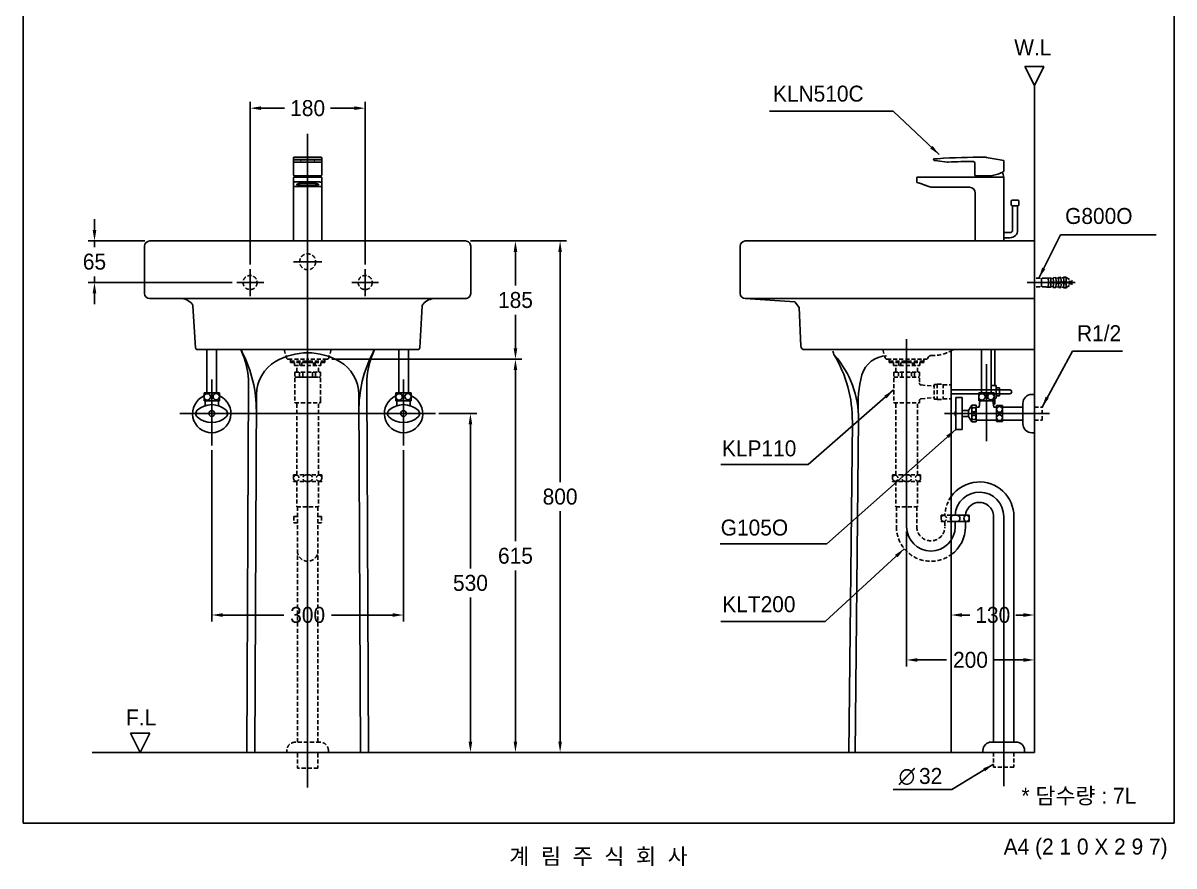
# Model space of a CAD drawing. Header units: millimetres. Extents: x 0 to 5723, y -67 to 2530.
# Drawn here: x 3923 to 5723, y -67 to 1252 of the extents above; entities that cross this region are included whole.
import ezdxf
from ezdxf.enums import TextEntityAlignment as Align
from ezdxf.lldxf.tags import DXFTag

# ---------------------------------------------------------------- set-up
doc = ezdxf.new("R2010")
doc.units = ezdxf.units.MM
doc.linetypes.add('DASHED2', pattern=[9.525, 6.35, -3.175])
for name, color, linetype in [('TEXT', 7, 'Continuous'), ('내부선 및 부속', 4, 'Continuous'), ('도각라인', 255, 'Continuous'), ('외형선', 3, 'Continuous'), ('점선', 6, 'DASHED2'), ('중심선', 1, 'DASHED'), ('치수선', 7, 'Continuous')]:
    doc.layers.add(name, color=color, linetype=linetype)
doc.styles.add('140911', font='HBATANG.TTF', dxfattribs={"height": 23})
doc.styles.add('____', font='')
doc.styles.add('타이틀', font='H2GTRM.TTF', dxfattribs={"height": 25})
doc.styles.get('____').set_extended_font_data('굴림')
tags = doc.linetypes.add('DASHDOT', pattern=[70, 31, -13, 13, -13]).pattern_tags.tags
tags[10:11] = [DXFTag(74, 4), DXFTag(75, 0), DXFTag(340, '0'), DXFTag(46, 0.0), DXFTag(50, 0.0), DXFTag(44, 0.0), DXFTag(45, 0.0)]
tags[8:9] = [DXFTag(74, 4), DXFTag(75, 0), DXFTag(340, '0'), DXFTag(46, 0.0), DXFTag(50, 0.0), DXFTag(44, 0.0), DXFTag(45, 0.0)]
tags[6:7] = [DXFTag(74, 4), DXFTag(75, 0), DXFTag(340, '0'), DXFTag(46, 0.0), DXFTag(50, 0.0), DXFTag(44, 0.0), DXFTag(45, 0.0)]
tags[4:5] = [DXFTag(74, 4), DXFTag(75, 0), DXFTag(340, '0'), DXFTag(46, 0.0), DXFTag(50, 0.0), DXFTag(44, 0.0), DXFTag(45, 0.0)]
tags = doc.linetypes.add('DASHED', pattern=[25.72, 12.86, -12.86]).pattern_tags.tags
tags[6:7] = [DXFTag(74, 4), DXFTag(75, 0), DXFTag(340, '0'), DXFTag(46, 0.0), DXFTag(50, 0.0), DXFTag(44, 0.0), DXFTag(45, 0.0)]
tags[4:5] = [DXFTag(74, 4), DXFTag(75, 0), DXFTag(340, '0'), DXFTag(46, 0.0), DXFTag(50, 0.0), DXFTag(44, 0.0), DXFTag(45, 0.0)]
doc.dimstyles.new('MSADIM', dxfattribs={"dimtxt": 33, "dimasz": 17, "dimexe": 10, "dimexo": 7.5, "dimgap": 10, "dimtad": 0, "dimtih": 1, "dimtoh": 1, "dimdec": 0, "dimzin": 1, "dimdsep": 46, "dimtxsty": '____', "dimcen": 11.25, "dimadec": 0, "dimazin": 0, "dimtfac": 1, "dimtdec": 0, "dimtix": 1, "dimtmove": 0, "dimatfit": 3, "dimfxl": 0, "dimtolj": 1, "dimtzin": 1, "dimarcsym": 0})

# ---------------------------------------------------------------- blocks, each defined once
blk = doc.blocks.new('*D86')
at = {"layer": '치수선', "color": 0, "linetype": 'Continuous', "lineweight": -2}
for p, q in [((4278.6, 874), (4278.6, 1128.5)), ((4295.6, 1118.5), (4332.6, 1118.5)), ((4441.6, 1118.5), (4404.5, 1118.5)), ((4458.6, 874), (4458.6, 1128.5))]:
    blk.add_line(p, q, dxfattribs=at)
at = {"layer": '치수선', "color": 0, "linetype": 'Continuous'}
for points in [[(4295.6, 1121.4), (4295.6, 1115.7), (4278.6, 1118.5)], [(4441.6, 1121.4), (4441.6, 1115.7), (4458.6, 1118.5)]]:
    blk.add_solid(points, dxfattribs=at)
at = {"layer": '치수선', "color": 0, "linetype": 'Continuous', "insert": (4368.6, 1118.5), "char_height": 25, "attachment_point": 5, "style": '____'}
blk.add_mtext('\\A1;180', dxfattribs=at)
blk = doc.blocks.new('*D87')
at = {"layer": '치수선', "color": 0, "linetype": 'Continuous', "lineweight": -2}
for p, q in [((4035.2, 927.8), (4035.2, 944.8)), ((4114.1, 910.8), (4025.2, 910.8)), ((4035.2, 910.8), (4035.2, 901.1)), ((4035.2, 845.8), (4035.2, 855.4)), ((4250.5, 845.8), (4025.2, 845.8)), ((4035.2, 828.8), (4035.2, 811.8))]:
    blk.add_line(p, q, dxfattribs=at)
at = {"layer": '치수선', "color": 0, "linetype": 'Continuous'}
for points in [[(4032.4, 927.8), (4038.1, 927.8), (4035.2, 910.8)], [(4032.4, 828.8), (4038.1, 828.8), (4035.2, 845.8)]]:
    blk.add_solid(points, dxfattribs=at)
at = {"layer": '치수선', "color": 0, "linetype": 'Continuous', "insert": (4035.2, 878.3), "char_height": 25, "attachment_point": 5, "style": '____'}
blk.add_mtext('\\A1;65', dxfattribs=at)
blk = doc.blocks.new('*D88')
at = {"layer": '치수선', "color": 0, "linetype": 'Continuous', "lineweight": -2}
for p, q in [((4623.1, 910.8), (4703.6, 910.8)), ((4693.6, 893.8), (4693.6, 841.1)), ((4693.6, 742.8), (4693.6, 795.4)), ((4406.3, 725.8), (4703.6, 725.8))]:
    blk.add_line(p, q, dxfattribs=at)
at = {"layer": '치수선', "color": 0, "linetype": 'Continuous'}
for points in [[(4690.8, 893.8), (4696.4, 893.8), (4693.6, 910.8)], [(4690.8, 742.8), (4696.4, 742.8), (4693.6, 725.8)]]:
    blk.add_solid(points, dxfattribs=at)
at = {"layer": '치수선', "color": 0, "linetype": 'Continuous', "insert": (4693.6, 818.3), "char_height": 25, "attachment_point": 5, "style": '____'}
blk.add_mtext('\\A1;185', dxfattribs=at)
blk = doc.blocks.new('*D89')
at = {"layer": '치수선', "color": 0, "linetype": 'Continuous', "lineweight": -2}
for p, q in [((4406.3, 725.8), (4703.6, 725.8)), ((4693.6, 708.8), (4693.6, 441.1)), ((4693.6, 127.8), (4693.6, 395.4)), ((4471.1, 110.8), (4703.6, 110.8))]:
    blk.add_line(p, q, dxfattribs=at)
at = {"layer": '치수선', "color": 0, "linetype": 'Continuous'}
for points in [[(4690.8, 708.8), (4696.4, 708.8), (4693.6, 725.8)], [(4690.8, 127.8), (4696.4, 127.8), (4693.6, 110.8)]]:
    blk.add_solid(points, dxfattribs=at)
at = {"layer": '치수선', "color": 0, "linetype": 'Continuous', "insert": (4693.6, 418.3), "char_height": 25, "attachment_point": 5, "style": '____'}
blk.add_mtext('\\A1;615', dxfattribs=at)
blk = doc.blocks.new('*D90')
at = {"layer": '치수선', "color": 0, "linetype": 'Continuous', "lineweight": -2}
for p, q in [((4573.9, 640.8), (4633.2, 640.8)), ((4623.2, 623.8), (4623.2, 398.6)), ((4623.2, 127.8), (4623.2, 352.9)), ((4608.5, 110.8), (4633.2, 110.8))]:
    blk.add_line(p, q, dxfattribs=at)
at = {"layer": '치수선', "color": 0, "linetype": 'Continuous'}
for points in [[(4620.3, 623.8), (4626, 623.8), (4623.2, 640.8)], [(4620.3, 127.8), (4626, 127.8), (4623.2, 110.8)]]:
    blk.add_solid(points, dxfattribs=at)
at = {"layer": '치수선', "color": 0, "linetype": 'Continuous', "insert": (4623.2, 375.8), "char_height": 25, "attachment_point": 5, "style": '____'}
blk.add_mtext('\\A1;530', dxfattribs=at)
blk = doc.blocks.new('*D91')
at = {"layer": '치수선', "color": 0, "linetype": 'Continuous', "lineweight": -2}
for p, q in [((4623.1, 910.8), (4773.4, 910.8)), ((4763.4, 893.8), (4763.4, 533.6)), ((4763.4, 127.8), (4763.4, 487.9)), ((4760.7, 110.8), (4753.4, 110.8))]:
    blk.add_line(p, q, dxfattribs=at)
at = {"layer": '치수선', "color": 0, "linetype": 'Continuous'}
for points in [[(4760.6, 893.8), (4766.2, 893.8), (4763.4, 910.8)], [(4760.6, 127.8), (4766.2, 127.8), (4763.4, 110.8)]]:
    blk.add_solid(points, dxfattribs=at)
at = {"layer": '치수선', "color": 0, "linetype": 'Continuous', "insert": (4763.4, 510.8), "char_height": 25, "attachment_point": 5, "style": '____'}
blk.add_mtext('\\A1;800', dxfattribs=at)
blk = doc.blocks.new('*D92')
at = {"layer": '치수선', "color": 0, "linetype": 'Continuous', "lineweight": -2}
for p, q in [((5305.3, 456.3), (5305.3, 245.4)), ((5505.1, 277.6), (5505.1, 245.4)), ((5322.3, 255.4), (5367.9, 255.4)), ((5488.1, 255.4), (5442.5, 255.4))]:
    blk.add_line(p, q, dxfattribs=at)
at = {"layer": '치수선', "color": 0, "linetype": 'Continuous'}
for points in [[(5322.3, 258.2), (5322.3, 252.5), (5305.3, 255.4)], [(5488.1, 258.2), (5488.1, 252.5), (5505.1, 255.4)]]:
    blk.add_solid(points, dxfattribs=at)
at = {"layer": '치수선', "color": 0, "linetype": 'Continuous', "insert": (5405.2, 255.4), "char_height": 25, "attachment_point": 5, "style": '____'}
blk.add_mtext('\\A1;200', dxfattribs=at)
blk = doc.blocks.new('*D78')
at = {"layer": '치수선', "color": 0, "linetype": 'Continuous', "lineweight": -2}
for p, q in [((5392.1, 325.7), (5404.1, 325.7)), ((5488.1, 325.7), (5476, 325.7)), ((5375.1, 322.6), (5375.1, 315.7)), ((5505.1, 322.6), (5505.1, 315.7))]:
    blk.add_line(p, q, dxfattribs=at)
at = {"layer": '치수선', "color": 0, "linetype": 'Continuous'}
for points in [[(5392.1, 328.5), (5392.1, 322.8), (5375.1, 325.7)], [(5488.1, 328.5), (5488.1, 322.8), (5505.1, 325.7)]]:
    blk.add_solid(points, dxfattribs=at)
at = {"layer": '치수선', "color": 0, "linetype": 'Continuous', "insert": (5440.1, 325.7), "char_height": 25, "attachment_point": 5, "style": '____'}
blk.add_mtext('\\A1;130', dxfattribs=at)
blk = doc.blocks.new('*D79')
at = {"layer": '치수선', "color": 0, "linetype": 'Continuous', "lineweight": -2}
for p, q in [((4218.6, 583.3), (4218.6, 315.7)), ((4518.6, 583.3), (4518.6, 315.7)), ((4235.6, 325.7), (4331.3, 325.7)), ((4501.6, 325.7), (4405.9, 325.7))]:
    blk.add_line(p, q, dxfattribs=at)
at = {"layer": '치수선', "color": 0, "linetype": 'Continuous'}
for points in [[(4235.6, 328.5), (4235.6, 322.8), (4218.6, 325.7)], [(4501.6, 328.5), (4501.6, 322.8), (4518.6, 325.7)]]:
    blk.add_solid(points, dxfattribs=at)
at = {"layer": '치수선', "color": 0, "linetype": 'Continuous', "insert": (4368.6, 325.7), "char_height": 25, "attachment_point": 5, "style": '____'}
blk.add_mtext('\\A1;300', dxfattribs=at)
blk = doc.blocks.new('*D80')
at = {"layer": '치수선', "color": 0, "linetype": 'Continuous', "lineweight": -2}
for p, q in [((5305.3, 456.3), (5305.3, 245.4)), ((5505.1, 277.6), (5505.1, 245.4)), ((5322.3, 255.4), (5367.9, 255.4)), ((5488.1, 255.4), (5442.5, 255.4))]:
    blk.add_line(p, q, dxfattribs=at)
at = {"layer": '치수선', "color": 0, "linetype": 'Continuous'}
for points in [[(5322.3, 258.2), (5322.3, 252.5), (5305.3, 255.4)], [(5488.1, 258.2), (5488.1, 252.5), (5505.1, 255.4)]]:
    blk.add_solid(points, dxfattribs=at)
at = {"layer": '치수선', "color": 0, "linetype": 'Continuous', "insert": (5405.2, 255.4), "char_height": 25, "attachment_point": 5, "style": '____'}
blk.add_mtext('\\A1;200', dxfattribs=at)
blk = doc.blocks.new('*D81')
at = {"layer": '치수선', "color": 0, "linetype": 'Continuous', "lineweight": -2}
for p, q in [((5392.1, 325.7), (5404.1, 325.7)), ((5488.1, 325.7), (5476, 325.7)), ((5375.1, 322.6), (5375.1, 315.7)), ((5505.1, 322.6), (5505.1, 315.7))]:
    blk.add_line(p, q, dxfattribs=at)
at = {"layer": '치수선', "color": 0, "linetype": 'Continuous'}
for points in [[(5392.1, 328.5), (5392.1, 322.8), (5375.1, 325.7)], [(5488.1, 328.5), (5488.1, 322.8), (5505.1, 325.7)]]:
    blk.add_solid(points, dxfattribs=at)
at = {"layer": '치수선', "color": 0, "linetype": 'Continuous', "insert": (5440.1, 325.7), "char_height": 25, "attachment_point": 5, "style": '____'}
blk.add_mtext('\\A1;130', dxfattribs=at)

msp = doc.modelspace()

# ---------------------------------------------------------------- linework, layer by layer
at = {"color": 3}
msp.add_line((5473.2, 110.8), (5473.2, 110.8), dxfattribs=at)
at = {"layer": '내부선 및 부속', "linetype": 'Continuous'}
for p, q in [((4346.6, 1040.8), (4346.6, 1038.5)), ((4346.6, 1040.8), (4346.6, 1040.6)), ((4346.6, 1040.6), (4346.6, 1036.8)), ((4346.6, 1037.3), (4346.6, 1038.5)), ((4346.6, 1035.2), (4346.6, 1037.3)), ((4346.6, 1036.8), (4346.6, 1036)), ((4346.6, 1013.8), (4346.6, 1036.4)), ((4346.6, 1036.4), (4346.6, 1035.1)), ((4346.6, 1034.8), (4346.6, 1036)), ((4346.6, 1035.1), (4346.6, 1035.2)), ((4346.6, 1034.8), (4346.6, 1017.9)), ((4347.6, 1041.8), (4389.6, 1041.8)), ((4347.6, 1034.2), (4389.6, 1034.2)), ((4384.6, 1038.1), (4352.6, 1038.1)), ((4352.6, 1038.1), (4352.6, 1037.9)), ((4352.6, 1037.9), (4384.6, 1037.9)), ((4358.6, 1037.6), (4357.6, 1037.6)), ((4357.6, 1037.6), (4357.6, 1036.9)), ((4357.6, 1036.9), (4357.6, 1036.7)), ((4357.6, 1036.7), (4358.6, 1036.7)), ((4358.6, 1036.7), (4358.6, 1037.6)), ((4358.6, 1036.9), (4358.6, 1037.6)), ((4358.6, 1036.7), (4358.6, 1036.9)), ((4378.6, 1037.6), (4378.6, 1036.9)), ((4379.6, 1037.6), (4378.6, 1037.6)), ((4378.6, 1036.9), (4378.6, 1036.7)), ((4378.6, 1036.7), (4379.6, 1036.7)), ((4379.6, 1036.7), (4378.6, 1036.7)), ((4379.6, 1036.9), (4379.6, 1037.6)), ((4379.6, 1036.7), (4379.6, 1037.6)), ((4379.6, 1036.7), (4379.6, 1036.9)), ((4379.6, 1036.7), (4379.6, 1036.7)), ((4384.6, 1037.9), (4384.6, 1038.1)), ((4389.6, 1034.1), (4389.6, 1034.2)), ((4390.6, 1040.8), (4390.6, 1038.5)), ((4390.6, 1038.5), (4390.6, 1037.3)), ((4390.6, 1037.3), (4390.6, 1035.2)), ((4390.6, 1036.4), (4390.6, 1036.4)), ((4390.6, 1036.4), (4390.6, 1013.8)), ((4390.6, 1035.1), (4390.6, 1035.2)), ((5347.6, 1037.9), (5347.6, 1038.1)), ((5347.6, 1038.1), (5347.6, 1037.9)), ((5353.4, 1036.3), (5348.4, 1036.9)), ((5368.5, 1034.2), (5353.4, 1036.3)), ((5412.1, 1013.8), (5412.1, 1032.3)), ((5430, 1041.6), (5451.7, 1037.8)), ((5451.7, 1037.8), (5456.7, 1036.9)), ((5457.6, 1035.9), (5457.6, 1035.8)), ((5457.6, 1034.8), (5457.6, 1035.8)), ((5457.6, 1034.8), (5457.6, 1020.3)), ((4346.6, 1017.9), (4346.6, 1013.8)), ((4346.6, 1001.6), (4346.6, 1009.8)), ((4346.6, 910.8), (4346.6, 1009.8)), ((4348, 1012.8), (4347.6, 1012.8)), ((4347.6, 1010.8), (4352.6, 1010.8)), ((4389.2, 1012.8), (4348, 1012.8)), ((4352.6, 1010.8), (4384.6, 1010.8)), ((4389.6, 1010.8), (4384.6, 1010.8)), ((4389.6, 1012.8), (4389.2, 1012.8)), ((4390.6, 1009.8), (4390.6, 1001.6)), ((5321.3, 1003.5), (5321.3, 1009.8)), ((5321.3, 1009.8), (5321.3, 1003.5)), ((5322.3, 1010.8), (5327.3, 1010.8)), ((5327.3, 1010.8), (5451.6, 1010.8)), ((5413.1, 1012.8), (5426.6, 1012.8)), ((5413.6, 1012.8), (5418, 1012.8)), ((5428.6, 1012.8), (5426.6, 1012.8)), ((5435.6, 1012.8), (5428.6, 1012.8)), ((5456.6, 1010.8), (5451.6, 1010.8)), ((5456.6, 1010.8), (5457.6, 1010.8)), ((5457.6, 1010.8), (5457.6, 1009.8)), ((5457.6, 910.8), (5457.6, 1009.8)), ((4346.6, 996.9), (4346.6, 1001.6)), ((4346.6, 995.8), (4346.6, 996.9)), ((4346.6, 910.8), (4346.6, 995.8)), ((4347.6, 996), (4389.6, 996)), ((4352.6, 1003.5), (4384.6, 1003.5)), ((4381.6, 1000.5), (4355.6, 1000.5)), ((4355.6, 997.7), (4355.6, 1000.5)), ((4355.6, 997.7), (4381.6, 997.7)), ((4381.6, 997.7), (4381.6, 1000.5)), ((4390.6, 1001.6), (4390.6, 996.9)), ((4390.6, 995.8), (4390.6, 996.9)), ((4390.6, 995.8), (4390.6, 995.8)), ((4390.6, 995.8), (4390.6, 910.8)), ((5327, 1000.7), (5322, 1002.5)), ((5322, 1002.5), (5327, 1000.7)), ((5327, 1000.7), (5340, 996)), ((5340, 996), (5327, 1000.7)), ((5327.6, 1000.5), (5335.1, 997.7)), ((5335.1, 997.7), (5327.6, 1000.5)), ((5403.6, 994.8), (5346.8, 994.8)), ((5412.6, 910.8), (5412.6, 985.8)), ((5469, 967.7), (5469, 972.8)), ((5471, 974.8), (5479.1, 974.8)), ((5481, 972.8), (5481, 967.7)), ((5475, 965.8), (5470.9, 965.8)), ((5471, 965.8), (5471, 927.8)), ((5471, 965.8), (5479, 965.8)), ((5477.3, 965.8), (5472.6, 965.8)), ((5479, 965.8), (5475, 965.8)), ((5479.1, 965.8), (5475, 965.8)), ((5479, 927.8), (5479, 965.8)), ((5457.6, 942.8), (5457.6, 947.8)), ((5457.6, 920.8), (5457.6, 942.8)), ((5467, 923.8), (5457.6, 923.8)), ((5457.6, 920.8), (5457.6, 915.8)), ((4347.1, 910.8), (4390, 910.8)), ((5457.6, 910.8), (5412.6, 910.8)), ((5447, 910.8), (5450, 910.8)), ((5447, 910.8), (5453, 910.8)), ((5457.6, 915.8), (5467, 915.8)), ((4169.2, 820.8), (4568, 820.8)), ((5053.1, 820.8), (5505.1, 820.8)), ((4211.1, 740.8), (4211.1, 673.5)), ((4226.1, 740.8), (4226.1, 673.5)), ((4511.1, 740.8), (4511.1, 673.5)), ((4526.1, 740.8), (4526.1, 673.5)), ((5422.6, 673.5), (5422.6, 740.8)), ((5437.6, 673.5), (5437.6, 740.8)), ((5443.3, 740.8), (5443.3, 684.8)), ((5445.3, 684.8), (5437.6, 684.8)), ((5445.3, 684.8), (5445.3, 664.8)), ((4206.6, 673.5), (4206.6, 660.5)), ((4230.6, 673.5), (4206.6, 673.5)), ((4230.6, 673.5), (4230.6, 660.5)), ((4288.6, 673.1), (4286.1, 110.8)), ((4448.6, 670.7), (4451.1, 110.8)), ((4506.6, 673.5), (4506.6, 660.5)), ((4530.6, 673.5), (4506.6, 673.5)), ((4530.6, 673.5), (4530.6, 660.5)), ((5375.1, 677.8), (5466.8, 677.8)), ((5375.1, 671.8), (5466.8, 671.8)), ((5418.1, 673.5), (5442.1, 673.5)), ((5418.1, 660.5), (5418.1, 673.5)), ((5442.1, 660.5), (5442.1, 673.5)), ((5450.8, 681.3), (5445.3, 681.3)), ((5450.8, 668.3), (5445.3, 668.3)), ((5450.8, 668.3), (5450.8, 681.3)), ((5501.1, 670.8), (5505.1, 670.8)), ((4230.6, 660.5), (4206.6, 660.5)), ((4208.1, 660.5), (4208.1, 653.1)), ((4229.1, 660.5), (4229.1, 653.1)), ((4530.6, 660.5), (4506.6, 660.5)), ((4508.1, 660.5), (4508.1, 653.1)), ((4529.1, 660.5), (4529.1, 653.1)), ((5382.1, 665.8), (5382.1, 615.8)), ((5382.1, 665.8), (5392.1, 665.8)), ((5392.1, 665.8), (5392.1, 615.8)), ((5407.1, 653.8), (5402.1, 645.5)), ((5407.1, 653.8), (5414.1, 653.8)), ((5407.1, 653.8), (5407.1, 627.8)), ((5414.1, 653.8), (5414.1, 627.8)), ((5414.1, 651), (5418.6, 651)), ((5418.1, 660.5), (5442.1, 660.5)), ((5418.6, 651), (5420.1, 660.5)), ((5440.1, 660.5), (5441.6, 651)), ((5441.6, 651), (5446.1, 651)), ((5445.3, 664.8), (5442.1, 664.8)), ((5443.3, 664.8), (5443.3, 657.1)), ((5446.1, 653.3), (5446.1, 628.3)), ((5446.1, 653.3), (5455.1, 653.3)), ((5455.1, 653.3), (5455.1, 628.3)), ((5455.1, 651), (5487.1, 651)), ((5487.1, 656.8), (5487.1, 624.8)), ((5230.1, 631.3), (5225.1, 110.8)), ((5392.1, 645.5), (5402.1, 645.5)), ((5392.1, 636), (5402.1, 636)), ((5402.1, 645.5), (5402.1, 636)), ((5402.1, 636), (5407.1, 627.8)), ((5414.1, 630.5), (5446.1, 630.5)), ((5455.1, 630.5), (5487.1, 630.5)), ((5382.1, 615.8), (5392.1, 615.8)), ((5407.1, 627.8), (5414.1, 627.8)), ((5446.1, 628.3), (5455.1, 628.3)), ((5505.1, 623.3), (5505.1, 558.3)), ((5501.1, 610.8), (5505.1, 610.8)), ((5375.1, 481.8), (5403.3, 481.8)), ((5375.1, 471.8), (5403.3, 471.8)), ((5397.3, 471.8), (5397.3, 463.8)), ((5403.3, 481.8), (5403.3, 471.8)), ((5441.2, 479.8), (5441.2, 126.8)), ((5473.2, 479.8), (5473.2, 126.8)), ((5476.7, 126.8), (5437.7, 126.8)), ((5424.7, 113.8), (5424.7, 110.8)), ((5489.7, 113.8), (5489.7, 110.8))]:
    msp.add_line(p, q, dxfattribs=at)
at = {"layer": '내부선 및 부속', "linetype": 'Continuous', "flags": 128}
for points in [[(4266.7, 735.9, -0.043517), (4264.7, 740.8)], [(4266.7, 735.9, -0.119459), (4288.4, 644.3)], [(4318.5, 722.3, -0.131732), (4368.6, 735.8)], [(4418.6, 722.3, -0.266675), (4448.6, 670.7)], [(4195.8, 645.9, -0.388889), (4241.3, 645.9)], [(4495.8, 645.9, -0.388889), (4541.3, 645.9)], [(4195.8, 635.6, -0.44), (4195.8, 645.9)], [(4241.3, 635.6, -0.388889), (4195.8, 635.6)], [(4241.3, 645.9, -0.44), (4241.3, 635.6)], [(4495.8, 635.6, -0.44), (4495.8, 645.9)], [(4541.3, 635.6, -0.388889), (4495.8, 635.6)], [(4541.3, 645.9, -0.44), (4541.3, 635.6)], [(5501.1, 610.8, -0.414214), (5487.1, 624.8)]]:
    msp.add_lwpolyline(points, format="xyb", dxfattribs=at)
at = {"layer": '내부선 및 부속', "linetype": 'Continuous'}
for centre, radius in [((4211.6, 666.9), 5), ((4225.6, 667.2), 5), ((4511.6, 666.9), 5), ((4525.6, 667.2), 5), ((5423.1, 666.9), 5), ((5437.1, 667.2), 5), ((5410.6, 646.8), 3.5), ((5450.6, 647.3), 4.5), ((4218.6, 640.8), 4.5), ((4518.6, 640.8), 4.5), ((5410.6, 634.8), 3.5), ((5450.6, 634.3), 4.5)]:
    msp.add_circle(centre, radius, dxfattribs=at)
for centre, radius, start, end in [((4389.6, 1035.1), 1, 270, 0), ((5348.6, 1037.9), 1, 202.1993, 262.1993), ((5348.6, 1037.9), 1, 202.1993, 262.1993), ((5348.6, 1037.9), 1, 202.1993, 262.1993), ((5348.6, 1037.9), 1, 202.1993, 262.1993), ((5421.3, 41.8), 1000, 89.5936, 93.8863), ((5369.9, 1044.1), 10, 262.1993, 272.9349), ((5421.3, 41.8), 993.6, 90.6538, 92.9349), ((5408.8, 1032.2), 3.34, 2.007, 69.3544), ((5428.3, 1031.8), 10, 80, 89.5936), ((4347.6, 1013.8), 1, 180, 270), ((4347.6, 1009.8), 1, 90, 180), ((4347.6, 1009.8), 1, 90, 180), ((4376.2, 1005.7), 27.6, 165.1842, 169.4357), ((4361.9, 1005.7), 27.6, 10.5643, 14.8158), ((4389.6, 1013.8), 1, 270, 0), ((4389.6, 1009.8), 1, 0, 90), ((5322.3, 1009.8), 1, 90, 180), ((5322.3, 1009.8), 1, 90, 180), ((5413.1, 1013.8), 1, 180, 270), ((5444.7, 1005.7), 27.6, 165.1842, 169.4357), ((5430, 1068.3), 55.8, 275.72, 293.156), ((5430.4, 1005.7), 27.6, 10.5643, 27.3016), ((5346.8, 1014.8), 20, 250, 270), ((5346.8, 1014.8), 20, 250, 270), ((5403.6, 985.8), 9, 0, 90), ((5471, 972.8), 2, 90, 180), ((5479.1, 972.8), 1.92, 0, 90), ((5470.9, 967.7), 1.92, 180, 270), ((5479.1, 967.7), 1.92, 270, 0), ((5467, 927.8), 4, 270, 0), ((5467, 927.8), 12, 270, 0), ((4443.8, 749.5), 30, 333.0059, 342.9729), ((5345.9, 791.5), 60, 299.1202, 302.2112), ((4348.6, 670.4), 60, 120.0179, 179.7452), ((4368.6, 635.8), 100, 59.9821, 90), ((4648.7, 645.1), 200, 153.0059, 180.2548), ((5080.1, 632.8), 150, 359.4502, 41.4096), ((5274.1, 690.9), 40, 90, 165.0557), ((5409.3, 654.8), 180, 165.0557, 183.8254), ((4218.6, 640.8), 30, 113.5781, 66.4218), ((4518.6, 640.8), 30, 113.5781, 66.4218), ((5466.8, 674.8), 3, 270, 90), ((5501.1, 656.8), 14, 90, 180), ((5440.3, 657.1), 3, 285.5095, 0), ((5388.5, 640.8), 7.84, 144.9654, 215.0346), ((5419.2, 479.8), 54, 94.1511, 144.7625), ((5419.2, 479.8), 54, 0, 94.1511), ((5419.2, 479.8), 22, 100.2345, 174.7841), ((5419.2, 479.8), 22, 0, 100.2345), ((5378.8, 476.8), 5, 90, 134.3525), ((5378.8, 476.8), 5, 225.6475, 270), ((5383.8, 476.8), 5, 72.5424, 90), ((5383.8, 476.8), 5, 270, 287.4576), ((5383.8, 476.8), 5, 287.4559, 72.5441), ((5399.8, 476.8), 5, 98.6269, 261.3731), ((5398.3, 476.8), 5, 278.6269, 81.3731), ((5343.3, 463.8), 54, 306.0827, 0), ((5437.7, 113.8), 13, 90, 180), ((5476.7, 113.8), 13, 0, 90)]:
    msp.add_arc(centre, radius, start, end, dxfattribs=at)
for points, knots in [([(4346.6, 1040.9), (4346.6, 1041), (4346.6, 1041.1), (4346.7, 1041.2), (4346.8, 1041.4), (4347, 1041.6), (4347.3, 1041.8), (4347.5, 1041.8), (4347.6, 1041.8)], [0, 0, 0, 0, 0.097046, 0.215477, 0.366984, 0.6013, 0.806128, 1, 1, 1, 1]), ([(4352.6, 1038.1), (4352.1, 1038.1), (4351.5, 1038.1), (4350.6, 1038.2), (4350, 1038.2), (4349.4, 1038.2), (4348.6, 1038.2), (4348, 1038.3), (4347.5, 1038.3), (4347.3, 1038.3), (4347.2, 1038.3), (4347, 1038.4), (4346.7, 1038.4), (4346.6, 1038.5), (4346.6, 1038.5)], [0, 0, 0, 0, 0.142857, 0.214286, 0.285714, 0.357143, 0.428571, 0.571429, 0.642857, 0.678571, 0.696429, 0.714286, 0.857143, 1, 1, 1, 1]), ([(4346.6, 1037.3), (4346.6, 1037.4), (4347, 1037.6), (4348.7, 1037.8), (4350.8, 1037.9), (4352.1, 1037.9), (4352.6, 1037.9)], [0, 0, 0, 0, 0.285714, 0.571429, 0.857143, 1, 1, 1, 1]), ([(4390.5, 1038.4), (4390.5, 1038.4), (4390.3, 1038.4), (4390, 1038.3), (4389.3, 1038.3), (4388.5, 1038.2), (4387.8, 1038.2), (4387, 1038.2), (4385.9, 1038.1), (4385, 1038.1), (4384.6, 1038.1)], [0, 0, 0, 0, 0.022938, 0.185782, 0.348626, 0.511469, 0.592891, 0.674313, 0.837156, 1, 1, 1, 1]), ([(4384.6, 1037.9), (4385.5, 1037.9), (4387.3, 1037.9), (4389.4, 1037.7), (4390.3, 1037.5), (4390.5, 1037.4), (4390.5, 1037.4)], [0, 0, 0, 0, 0.32589, 0.651781, 0.977671, 1, 1, 1, 1]), ([(4389.6, 1041.8), (4389.6, 1041.8), (4389.7, 1041.8), (4389.9, 1041.7), (4390.2, 1041.6), (4390.3, 1041.5), (4390.5, 1041.3), (4390.5, 1041.1), (4390.6, 1041), (4390.6, 1040.9), (4390.6, 1040.9), (4390.6, 1040.9)], [0, 0, 0, 0, 0.020818, 0.239105, 0.419032, 0.574027, 0.708164, 0.821662, 0.913084, 0.980269, 1, 1, 1, 1]), ([(5348.5, 1039.1), (5348.4, 1039.1), (5348.1, 1039.1), (5347.9, 1038.9), (5347.7, 1038.7), (5347.6, 1038.5), (5347.6, 1038.2), (5347.6, 1038.1)], [0, 0, 0, 0, 0.285714, 0.428571, 0.571429, 0.785714, 1, 1, 1, 1]), ([(5348.5, 1039.1), (5348.5, 1039.1), (5348.6, 1039.1), (5348.9, 1039.2), (5349.3, 1039.2), (5349.7, 1039.2), (5350.4, 1039.3), (5351.3, 1039.3), (5352.4, 1039.4), (5353.1, 1039.5), (5353.5, 1039.5)], [0, 0, 0, 0, 0.142857, 0.285714, 0.357143, 0.428571, 0.571429, 0.714286, 0.857143, 1, 1, 1, 1]), ([(5456.9, 1019.4), (5456.9, 1019.4), (5456.8, 1019.3), (5456.6, 1019.2), (5456.2, 1019), (5455.9, 1018.8), (5455.5, 1018.6), (5455.1, 1018.4), (5454.6, 1018.2), (5453.9, 1017.9), (5453.3, 1017.6), (5452.7, 1017.3), (5452.5, 1017.2), (5452.4, 1017.2)], [0, 0, 0, 0, 0.022972, 0.19686, 0.283804, 0.370748, 0.457692, 0.5229, 0.63158, 0.718524, 0.892412, 0.935884, 1, 1, 1, 1]), ([(5456.5, 1019.2), (5456.5, 1019.2), (5456.5, 1019.2), (5456.5, 1019.2), (5456.4, 1019.1), (5456.4, 1019.1), (5456.3, 1019.1), (5456.3, 1019), (5456.2, 1019), (5456.1, 1019), (5456.1, 1018.9), (5456, 1018.9), (5456, 1018.9), (5455.9, 1018.9), (5455.9, 1018.8), (5455.8, 1018.8), (5455.7, 1018.7), (5455.5, 1018.7), (5455.5, 1018.6), (5455.3, 1018.5), (5455.2, 1018.5), (5455.1, 1018.4), (5455, 1018.4), (5455, 1018.4), (5455, 1018.4), (5454.9, 1018.4)], [0, 0, 0, 0, 0.147203, 0.147203, 0.295653, 0.295653, 0.37051, 0.37051, 0.483564, 0.483564, 0.521467, 0.521467, 0.597561, 0.597561, 0.635788, 0.635788, 0.751471, 0.751471, 0.829397, 0.829397, 0.947331, 0.947331, 0.986892, 0.986892, 1, 1, 1, 1]), ([(5457.4, 1020.3), (5457.4, 1020.2), (5457.4, 1020), (5457.3, 1019.8), (5457.2, 1019.6), (5457, 1019.5), (5456.9, 1019.4)], [0, 0, 0, 0, 0.250001, 0.499999, 0.749998, 1, 1, 1, 1]), ([(5457.4, 1020.3), (5457.5, 1020.3), (5457.5, 1020.3), (5457.6, 1020.3), (5457.6, 1020.3)], [0, 0, 0, 0, 0.15708, 1, 1, 1, 1]), ([(4346.6, 1001.6), (4346.6, 1001.9), (4347, 1002.5), (4348.7, 1003.1), (4350.8, 1003.4), (4352.1, 1003.5), (4352.6, 1003.5)], [0, 0, 0, 0, 0.285714, 0.571429, 0.857143, 1, 1, 1, 1]), ([(4346.6, 995.8), (4346.6, 995.8), (4346.6, 995.8), (4346.6, 995.7), (4346.6, 995.6), (4346.6, 995.5)], [0, 0, 0, 0, 0.003909, 0.003909, 1, 1, 1, 1]), ([(4384.6, 1003.5), (4385.5, 1003.5), (4387.3, 1003.3), (4389.4, 1002.8), (4390.3, 1002.3), (4390.5, 1002), (4390.5, 1002)], [0, 0, 0, 0, 0.326484, 0.652968, 0.979452, 1, 1, 1, 1]), ([(4390.6, 995.6), (4390.6, 995.6), (4390.6, 995.5), (4390.6, 995.5), (4390.6, 995.5)], [0, 0, 0, 0, 0.705199, 1, 1, 1, 1]), ([(5321.3, 1003.5), (5321.3, 1003.4), (5321.4, 1003.2), (5321.4, 1003), (5321.6, 1002.8), (5321.7, 1002.6), (5321.9, 1002.6), (5322, 1002.5)], [0, 0, 0, 0, 0.214286, 0.428571, 0.571429, 0.714286, 1, 1, 1, 1])]:
    msp.add_open_spline(points, degree=3, knots=knots, dxfattribs=at)
for points in [[(4347.6, 1034.2), (4346.6, 1034.2), (4346.6, 1035.2)], [(4390.6, 1035.2), (4390.6, 1034.2), (4389.6, 1034.2)], [(4347.6, 996), (4346.6, 996), (4346.6, 996.9)], [(4390.6, 996.9), (4390.6, 996), (4389.6, 996)]]:
    msp.add_rational_spline(points, [1, 0.707106769085, 1], degree=2, dxfattribs=at)
for points, degree in [([(4390, 1034.3), (4390, 1034.2), (4390.1, 1034.1), (4390.1, 1034.1)], 3), ([(4390.2, 1034.3), (4390.1, 1034.2), (4390.1, 1034.2), (4390.1, 1034.1)], 3), ([(4390.6, 1038.7), (4390.6, 1038.6), (4390.5, 1038.4)], 2), ([(4390.6, 1038.5), (4390.6, 1038.5), (4390.5, 1038.4), (4390.5, 1038.4)], 3), ([(4390.5, 1037.4), (4390.5, 1037.2), (4390.6, 1037.1)], 2), ([(4390.5, 1037.4), (4390.5, 1037.3), (4390.6, 1037.3), (4390.6, 1037.3)], 3), ([(4390.6, 1038.7), (4390.6, 1038.6), (4390.6, 1038.6), (4390.6, 1038.5)], 3), ([(4390.6, 1037.3), (4390.6, 1037.2), (4390.6, 1037.1), (4390.6, 1037.1)], 3), ([(5348.5, 1039.1), (5348, 1039.1), (5347.6, 1038.6), (5347.6, 1038.1)], 3), ([(5347.6, 1037.9), (5347.6, 1037.5), (5348, 1037), (5348.4, 1036.9)], 3), ([(5348.2, 1039.1), (5348.3, 1039.1), (5348.3, 1039.1), (5348.3, 1039.1)], 3), ([(5451.7, 1037.8), (5451.7, 1037.8), (5451.7, 1037.8), (5451.7, 1037.8)], 3), ([(5457.6, 1035.9), (5457.6, 1036.4), (5457.2, 1036.8), (5456.7, 1036.9)], 3), ([(5452.4, 1017.2), (5452.2, 1017.1), (5452, 1017)], 2), ([(5452, 1017), (5452, 1017), (5452, 1017), (5452, 1017)], 3), ([(4390.5, 1002), (4390.5, 1001.9), (4390.6, 1001.8), (4390.6, 1001.6)], 3), ([(4390.5, 1002), (4390.5, 1001.7), (4390.6, 1001.5)], 2), ([(4390.6, 1001.6), (4390.6, 1001.6), (4390.6, 1001.5), (4390.6, 1001.5)], 3), ([(5321.3, 1003.5), (5321.3, 1003), (5321.6, 1002.7), (5322, 1002.5)], 3)]:
    msp.add_open_spline(points, degree=degree, dxfattribs=at)
for points in [[(4355.6, 997.7), (4351.6, 997.7), (4351.6, 999.1), (4351.6, 1000.5), (4355.6, 1000.5)], [(4381.6, 1000.5), (4385.6, 1000.5), (4385.6, 999.1), (4385.6, 997.7), (4381.6, 997.7)]]:
    msp.add_rational_spline(points, [1, 0.707106769085, 1, 0.707106769085, 1], degree=2, knots=[0, 0, 0, 0.5, 0.5, 1, 1, 1], dxfattribs=at)
at = {"layer": '도각라인', "color": 7}
for p, q in [((3923.5, 0), (3923.5, 2530)), ((5723.5, 2530), (5723.5, 0)), ((3923.5, 0), (5723.5, 0))]:
    msp.add_line(p, q, dxfattribs=at)
at = {"layer": '외형선', "linetype": 'Continuous'}
for p, q in [((5520.1, 1183.9), (5490.1, 1183.9)), ((5490.1, 1183.9), (5505.1, 1153.9)), ((5505.1, 1153.9), (5520.1, 1183.9)), ((5505.1, 1153.9), (5505.1, 740.8)), ((4113.6, 902.8), (4113.6, 828.8)), ((4615.6, 910.8), (4121.6, 910.8)), ((4308.1, 910.8), (4421, 910.8)), ((4623.6, 902.8), (4623.6, 828.8)), ((5045.1, 902.8), (5045.1, 828.8)), ((5053.1, 910.8), (5505.1, 910.8)), ((4169.2, 820.8), (4121.6, 820.8)), ((4568, 820.8), (4615.6, 820.8)), ((5052.6, 820.8), (5130.5, 815.7)), ((5130.5, 815.7), (5137.1, 806.5)), ((4189.3, 809.2), (4193.4, 743.6)), ((4547.9, 809.2), (4543.8, 743.6)), ((5137.1, 806.5), (5139.8, 746.5)), ((4540.8, 740.8), (4196.4, 740.8)), ((4362.7, 740.8), (4412.6, 740.8)), ((5145.8, 740.8), (5268.2, 740.8)), ((5268.2, 740.8), (5377.9, 740.8)), ((5375.1, 740.8), (5375.1, 110.8)), ((5377.9, 740.8), (5505.1, 740.8)), ((5505.1, 745.8), (5505.1, 110.8)), ((5505.1, 740.8), (5505.1, 375.8)), ((5505.1, 598.1), (5505.1, 714.4)), ((4276.1, 686.4), (4273.6, 110.8)), ((4461.1, 686.4), (4463.6, 110.8)), ((5220.5, 627.7), (5215.1, 110.8)), ((4121.7, 140.8), (4091.7, 140.8)), ((4091.7, 140.8), (4106.7, 110.8)), ((4106.7, 110.8), (4121.7, 140.8)), ((5505.1, 110.8), (4031.4, 110.8))]:
    msp.add_line(p, q, dxfattribs=at)
at = {"layer": '외형선', "linetype": 'Continuous', "flags": 128}
for points in [[(4615.6, 910.8, -0.414214), (4623.6, 902.8)], [(4623.6, 828.8, -0.414214), (4615.6, 820.8)], [(4188.1, 812.1, -0.164474), (4189.3, 809.2)], [(4549.1, 812.1, -0.217411), (4568, 820.8)], [(4461.1, 686.4, -0.112765), (4473.2, 740.8)], [(4543.8, 743.6, -0.396047), (4540.8, 740.8)], [(5192.6, 732, -0.182676), (5190.1, 738.6)]]:
    msp.add_lwpolyline(points, format="xyb", dxfattribs=at)
at = {"layer": '외형선', "linetype": 'Continuous'}
for centre, radius, start, end in [((4121.6, 902.8), 8, 90, 180), ((5053.1, 902.8), 8, 90, 180), ((4121.6, 828.8), 8, 180, 270), ((5053.1, 828.8), 8, 180, 270), ((4169.2, 795.8), 25, 40.9365, 90), ((4552.8, 808.9), 5, 139.0635, 176.4237), ((4196.4, 743.8), 3, 183.5763, 270), ((4151.1, 687), 125, 359.7512, 25.4862), ((5145.8, 746.8), 6, 182.6122, 270), ((5020.5, 629.8), 200, 359.4012, 31.2203)]:
    msp.add_arc(centre, radius, start, end, dxfattribs=at)
at = {"layer": '점선'}
for p, q in [((5523.7, 852.8), (5505.1, 852.8)), ((5516.1, 852.8), (5516.1, 845.8)), ((5530.7, 853.1), (5523.7, 852.8)), ((5565, 847.9), (5523.9, 845.8)), ((5526.7, 852.9), (5527.1, 845.9)), ((5554.7, 853.4), (5526.8, 851.9)), ((5530.7, 853.1), (5531.1, 846.1)), ((5534.7, 853.3), (5538.7, 853.5)), ((5534.7, 853.3), (5535.1, 846.3)), ((5538.7, 853.5), (5539, 846.6)), ((5542.7, 853.8), (5546.7, 854)), ((5542.7, 853.8), (5543, 846.8)), ((5546.7, 854), (5547, 847)), ((5550.7, 854.2), (5554.7, 854.4)), ((5550.7, 854.2), (5551, 847.2)), ((5558.1, 845.8), (5553, 847.3)), ((5554.7, 854.4), (5555, 847.4)), ((5554.7, 853.4), (5565, 847.9)), ((5523.7, 838.8), (5505.1, 838.8)), ((5516.1, 838.8), (5516.1, 845.8)), ((5530.7, 838.4), (5523.7, 838.8)), ((5565, 843.6), (5523.9, 845.8)), ((5526.7, 838.6), (5527.1, 845.6)), ((5554.7, 838.1), (5526.8, 839.6)), ((5530.7, 838.4), (5531.1, 845.4)), ((5534.7, 838.2), (5535.1, 845.2)), ((5534.7, 838.2), (5538.7, 838)), ((5538.7, 838), (5539, 845)), ((5542.7, 837.8), (5543, 844.8)), ((5542.7, 837.8), (5546.7, 837.6)), ((5546.7, 837.6), (5547, 844.5)), ((5550.7, 837.3), (5551, 844.3)), ((5550.7, 837.3), (5554.7, 837.1)), ((5558.1, 845.8), (5553, 844.2)), ((5554.7, 837.1), (5555, 844.1)), ((5554.7, 838.1), (5565, 843.6)), ((4331.7, 740.8), (4335.4, 727.9)), ((4405.5, 740.8), (4401.7, 727.9)), ((5268.2, 740.8), (5271.9, 727.9)), ((4338.3, 725.8), (4368.6, 725.8)), ((4341.6, 725.8), (4341.6, 720.8)), ((4341.6, 722.8), (4395.6, 722.8)), ((4341.6, 720.8), (4395.6, 720.8)), ((4348.1, 720.8), (4348.1, 715.8)), ((4356.6, 720.8), (4356.6, 715.8)), ((4359.6, 720.8), (4359.6, 715.8)), ((4398.8, 725.8), (4368.6, 725.8)), ((4377.6, 720.8), (4377.6, 715.8)), ((4380.6, 720.8), (4380.6, 715.8)), ((4389.1, 720.8), (4389.1, 715.8)), ((4395.6, 725.8), (4395.6, 720.8)), ((5274.8, 725.8), (5335.7, 725.8)), ((5278.3, 725.8), (5278.3, 720.8)), ((5278.3, 722.8), (5332.3, 722.8)), ((5278.3, 720.8), (5332.3, 720.8)), ((5284.8, 720.8), (5284.8, 715.8)), ((5293.3, 720.8), (5293.3, 715.8)), ((5296.3, 720.8), (5296.3, 715.8)), ((5314.3, 720.8), (5314.3, 715.8)), ((5317.3, 720.8), (5317.3, 715.8)), ((5325.8, 720.8), (5325.8, 715.8)), ((5332.3, 725.8), (5332.3, 720.8)), ((5338.4, 727.4), (5339.1, 728.8)), ((4348.1, 715.8), (4389.1, 715.8)), ((4348.6, 705.8), (4348.6, 657.8)), ((4348.6, 705.8), (4388.6, 705.8)), ((4351.6, 705.8), (4351.6, 715.8)), ((4356.1, 705.8), (4356.1, 697.8)), ((4361.1, 705.8), (4361.1, 697.8)), ((4376.1, 705.8), (4376.1, 697.8)), ((4381.1, 705.8), (4381.1, 697.8)), ((4385.6, 705.8), (4385.6, 715.8)), ((4388.6, 705.8), (4388.6, 661)), ((5284.8, 715.8), (5325.8, 715.8)), ((5285.3, 705.8), (5285.3, 657.8)), ((5285.3, 705.8), (5325.3, 705.8)), ((5288.3, 705.8), (5288.3, 715.8)), ((5292.8, 705.8), (5292.8, 697.8)), ((5297.8, 705.8), (5297.8, 697.8)), ((5312.8, 705.8), (5312.8, 697.8)), ((5317.8, 705.8), (5317.8, 697.8)), ((5322.3, 705.8), (5322.3, 715.8)), ((5325.3, 705.8), (5325.3, 688.5)), ((4348.6, 697.8), (4388.6, 697.8)), ((4351.6, 697.8), (4385.6, 697.8)), ((5285.3, 697.8), (5325.3, 697.8)), ((5328, 685.5), (5348.3, 683.8)), ((5348.3, 686.3), (5348.3, 663.3)), ((5348.3, 686.3), (5353.3, 686.3)), ((5353.3, 686.8), (5353.3, 662.8)), ((5353.3, 686.8), (5362.3, 686.8)), ((5362.3, 686.8), (5362.3, 662.8)), ((5362.3, 685.5), (5374.8, 685.5)), ((5374.8, 685.5), (5374.8, 664)), ((5375.1, 677.8), (5374.8, 677.8)), ((5375.1, 671.8), (5374.8, 671.8)), ((4348.6, 657.8), (4388.6, 657.8)), ((4351.6, 544.8), (4351.6, 657.8)), ((4385.6, 544.8), (4385.6, 657.8)), ((4388.6, 661), (4388.6, 657.8)), ((5285.3, 657.8), (5325.3, 657.8)), ((5288.3, 544.8), (5288.3, 657.8)), ((5322.3, 544.8), (5322.3, 657.8)), ((5325.3, 661), (5325.3, 657.8)), ((5328, 664), (5348.3, 665.8)), ((5348.3, 663.3), (5353.3, 663.3)), ((5353.3, 662.8), (5362.3, 662.8)), ((5362.3, 664), (5374.8, 664)), ((5505.1, 651), (5517.1, 651)), ((5517.1, 630.5), (5517.1, 651)), ((5505.1, 630.5), (5517.1, 630.5)), ((4346.6, 544.8), (4390.6, 544.8)), ((4346.6, 544.8), (4346.6, 534.8)), ((4390.6, 544.8), (4390.6, 534.8)), ((5283.3, 544.8), (5327.3, 544.8)), ((5283.3, 544.8), (5283.3, 534.8)), ((5327.3, 544.8), (5327.3, 534.8)), ((4346.6, 534.8), (4390.6, 534.8)), ((4351.6, 534.8), (4351.6, 494.8)), ((4385.6, 534.8), (4385.6, 494.8)), ((5283.3, 534.8), (5327.3, 534.8)), ((5288.3, 534.8), (5288.3, 494.8)), ((5322.3, 534.8), (5322.3, 494.8)), ((4351.6, 494.8), (4385.6, 494.8)), ((4352.6, 494.8), (4352.6, 126.8)), ((4384.6, 494.8), (4384.6, 126.8)), ((5288.3, 494.8), (5322.3, 494.8)), ((5289.3, 494.8), (5289.3, 463.8)), ((5321.3, 494.8), (5321.3, 463.8)), ((4346.8, 479.8), (4346.8, 469.8)), ((4352.6, 479.8), (4346.8, 479.8)), ((4352.6, 469.8), (4346.8, 469.8)), ((4390.3, 479.8), (4384.6, 479.8)), ((4390.3, 469.8), (4384.6, 469.8)), ((4390.3, 479.8), (4390.3, 469.8)), ((5359.3, 481.8), (5375.1, 481.8)), ((5359.3, 481.8), (5359.3, 471.8)), ((5359.3, 471.8), (5375.1, 471.8)), ((5365.3, 481.8), (5365.3, 482.9)), ((5365.3, 471.8), (5365.3, 463.8)), ((5378.8, 471.8), (5385.3, 471.8)), ((4388.1, 126.7), (4349.1, 126.7)), ((4336.1, 113.7), (4336.1, 110.7)), ((4352.6, 109.1), (4352.6, 86.1)), ((4384.6, 110.7), (4384.6, 110.7)), ((4384.6, 109.1), (4384.6, 86.1)), ((4401.1, 113.7), (4401.1, 110.7)), ((5441.2, 110.8), (5441.2, 87.8)), ((5473.2, 110.8), (5473.2, 87.8)), ((4384.6, 86.1), (4352.6, 86.1)), ((5473.2, 87.8), (5441.2, 87.8))]:
    msp.add_line(p, q, dxfattribs=at)
at = {"layer": '점선', "flags": 128}
for points in [[(4401.7, 727.9, -0.333016), (4398.8, 725.8)], [(5338.4, 727.4, -0.284079), (5335.7, 725.8)], [(4350.8, 534.8, -0.859727), (4350.8, 544.7)], [(4350.8, 544.7, -0.859727), (4350.8, 534.8)], [(5287.5, 534.8, -0.859727), (5287.5, 544.7)], [(5287.5, 544.7, -0.859727), (5287.5, 534.8)], [(5363.5, 471.8, -0.859727), (5363.5, 481.7)], [(5363.5, 481.7, -0.859727), (5363.5, 471.8)]]:
    msp.add_lwpolyline(points, format="xyb", dxfattribs=at)
at = {"layer": '점선'}
for centre, radius in [((4368.6, 878.3), 12.5), ((4278.6, 845.8), 11), ((4458.6, 845.8), 11)]:
    msp.add_circle(centre, radius, dxfattribs=at)
for centre, radius, start, end in [((5345.9, 791.5), 60, 267.965, 299.1202), ((4338.3, 728.8), 3, 196.3257, 270), ((5274.8, 728.8), 3, 196.3257, 270), ((5343.6, 726.6), 5, 87.965, 153.4349), ((5328.3, 688.5), 3, 180, 265.0303), ((5328.3, 661), 3, 94.9697, 180), ((4366.1, 539.8), 5, 90, 270), ((4371.1, 539.8), 5, 270, 90), ((4387.1, 539.8), 5, 98.6269, 261.3731), ((4385.6, 539.8), 5, 278.6269, 81.3731), ((5302.8, 539.8), 5, 90, 270), ((5307.8, 539.8), 5, 270, 90), ((5323.8, 539.8), 5, 98.6269, 261.3731), ((5322.3, 539.8), 5, 278.6269, 81.3731), ((5419.2, 479.8), 54, 144.7625, 176.6714), ((5378.8, 476.8), 5, 134.3525, 225.6475), ((5378.8, 476.8), 5, 269.9983, 270), ((5383.8, 476.8), 5, 270, 270.0017), ((5343.3, 463.8), 54, 180, 306.0827), ((5343.3, 463.8), 22, 180, 0), ((4368.6, 425.8), 16, 180, 0), ((4349.1, 113.7), 13, 90, 180), ((4388.1, 113.7), 13, 0, 90)]:
    msp.add_arc(centre, radius, start, end, dxfattribs=at)
at = {"layer": '중심선', "linetype": 'DASHDOT'}
for p, q in [((4368.6, 1078.3), (4368.6, 56.1)), ((4278.6, 866.5), (4278.6, 824.7)), ((4346.4, 878.3), (4390.7, 878.3)), ((4458.6, 866.5), (4458.6, 824.7)), ((4300, 845.8), (4258, 845.8)), ((4479.2, 845.8), (4437.7, 845.8)), ((5494.1, 845.8), (5568.8, 845.8)), ((5305.3, 757.4), (5305.3, 463.8)), ((5430.1, 597.7), (5430.1, 718)), ((4218.6, 694.2), (4218.6, 590.8)), ((4518.6, 694.2), (4518.6, 590.8)), ((4168.6, 640.8), (4568.6, 640.8)), ((5364.7, 640.8), (5528.7, 640.8)), ((5381.3, 471.8), (5381.3, 463.8)), ((5457.2, 479.8), (5457.2, 57.8))]:
    msp.add_line(p, q, dxfattribs=at)
for centre, start, end in [((5419.2, 479.8), 0, 176.6714), ((5343.3, 463.8), 180, 0)]:
    msp.add_arc(centre, 38, start, end, dxfattribs=at)

# ---------------------------------------------------------------- texts
at = {"layer": 'TEXT', "style": '타이틀'}
for s, p in [('W.L', (5502.7, 1213.7)), ('F.L', (4108.2, 165.4))]:
    msp.add_text(s, height=25, dxfattribs=at).set_placement(p, align=Align.MIDDLE)
for s, p in [('* 담수량 : 7L', (5574.7, 42.9)), ('계  림  주  식  회  사', (4823.5, -51.7))]:
    msp.add_text(s, height=25, dxfattribs=at).set_placement(p, align=Align.MIDDLE_CENTER)
msp.add_text('A4 (2 1 0 X 2 9 7)', height=25, dxfattribs=at).set_placement((5713.5, -36.5), align=Align.MIDDLE_RIGHT)
at = {"layer": 'TEXT', "char_height": 25, "width": 380.447, "attachment_point": 1, "line_spacing_factor": 0.963855, "style": '타이틀'}
for s, insert in [('\\A1;KLN510C', (5096.3, 1153.8)), ('\\A1;G800O', (5553.2, 962.4)), ('\\A1;KLP110', (5016.5, 598.9)), ('\\A1;G105O', (5014.6, 475)), ('\\A1;KLT200', (5017, 355.1))]:
    msp.add_mtext(s, dxfattribs=dict(at, insert=insert))
at = {"layer": '치수선'}
for s, style, p in [('∅', '140911', (5292.8, 61.2)), ('32', '타이틀', (5324.7, 61.4))]:
    msp.add_text(s, height=25, dxfattribs=dict(at, style=style)).set_placement(p)
at = {"layer": '치수선', "linetype": 'Continuous', "insert": (5571.8, 779), "char_height": 25, "width": 380.447, "attachment_point": 1, "line_spacing_factor": 0.963855, "style": '타이틀'}
msp.add_mtext('\\A1;R1/2', dxfattribs=at)

# ---------------------------------------------------------------- dimensions: what is measured, and where the dimension line sits
at = {"layer": '치수선', "linetype": 'Continuous'}
for base, p1, p2, picture, middle in [((4458.6, 1118.5), (4278.6, 866.5), (4458.6, 866.5), '*D86', (4368.6, 1118.5)), ((5505.1, 325.7), (5375.1, 330.1), (5505.1, 330.1), '*D78', (5440.1, 325.7)), ((5505.1, 325.7), (5375.1, 330.1), (5505.1, 330.1), '*D81', (5440.1, 325.7))]:
    dim = msp.add_linear_dim(base=base, p1=p1, p2=p2, dimstyle='MSADIM', override={"dimtxt": 25}, dxfattribs=at)
    dim.commit()
    dim.dimension.update_dxf_attribs({"geometry": picture, "text_midpoint": middle, "dimtype": 160})
for base, p1, p2, picture, middle in [((4035.2, 910.8), (4258, 845.8), (4121.6, 910.8), '*D87', (4035.2, 878.3)), ((4693.6, 725.8), (4615.6, 910.8), (4398.8, 725.8), '*D88', (4693.6, 818.3)), ((4693.6, 110.8), (4398.8, 725.8), (4463.6, 110.8), '*D89', (4693.6, 418.3))]:
    dim = msp.add_linear_dim(base=base, p1=p1, p2=p2, angle=90, dimstyle='MSADIM', override={"dimtxt": 25}, dxfattribs=at)
    dim.commit()
    dim.dimension.update_dxf_attribs({"geometry": picture, "text_midpoint": middle})
for base, p1, p2, picture, middle in [((4763.4, 110.8), (4615.6, 910.8), (4768.2, 110.8), '*D91', (4763.4, 510.8)), ((4623.2, 110.8), (4566.4, 640.8), (4601, 110.8), '*D90', (4623.2, 375.8))]:
    dim = msp.add_linear_dim(base=base, p1=p1, p2=p2, angle=90, dimstyle='MSADIM', override={"dimtxt": 25}, dxfattribs=at)
    dim.commit()
    dim.dimension.update_dxf_attribs({"geometry": picture, "text_midpoint": middle, "dimtype": 160})
for base, p1, p2, picture, middle in [((4518.6, 325.7), (4218.6, 590.8), (4518.6, 590.8), '*D79', (4368.6, 325.7)), ((5505.1, 255.4), (5305.3, 463.8), (5505.1, 285.1), '*D92', (5405.2, 255.4)), ((5505.1, 255.4), (5305.3, 463.8), (5505.1, 285.1), '*D80', (5405.2, 255.4))]:
    dim = msp.add_linear_dim(base=base, p1=p1, p2=p2, dimstyle='MSADIM', override={"dimtxt": 25}, dxfattribs=at)
    dim.commit()
    dim.dimension.update_dxf_attribs({"geometry": picture, "text_midpoint": middle})

# ---------------------------------------------------------------- leaders
for points in [[(5356.4, 1045.9), (5284.4, 1113.7), (5091, 1113.7)], [(5512.2, 852.8), (5545.9, 920.4), (5695.4, 920.4)], [(5517.1, 651), (5564.8, 738.6), (5642.8, 738.6)], [(5284.9, 677.7), (5151.2, 560.9), (5014.8, 560.9)], [(5382.1, 615.8), (5180.8, 437.1), (5013.6, 436.9)], [(5301.7, 429.3), (5177.7, 315.5), (5014.8, 315.5)]]:
    msp.add_leader(points, dimstyle='MSADIM', override={"dimtxt": 25}, dxfattribs=at)
at = {"layer": '치수선'}
msp.add_leader([(5441.2, 92.4), (5375.9, 52.6), (5284.2, 52.6)], dimstyle='MSADIM', dxfattribs=at)

doc.saveas('drawing.dxf')
